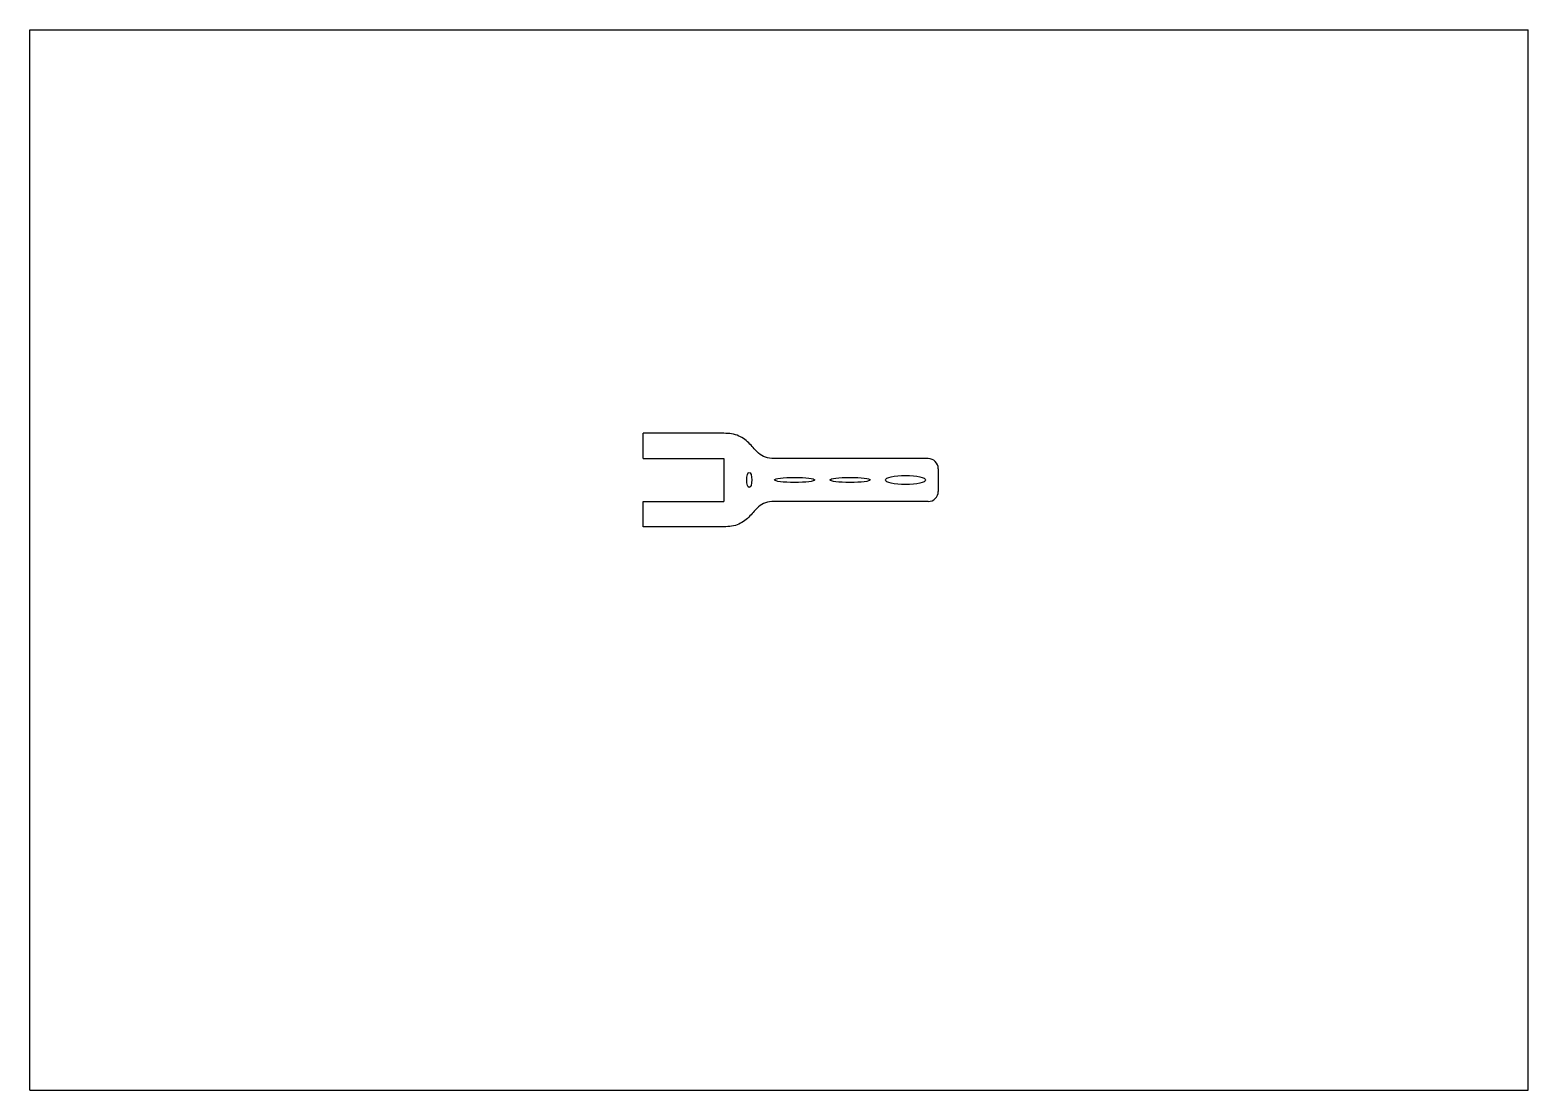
# Model space of a CAD drawing. Header units: inches. Extents: x 0 to 11.7, y 0 to 8.3.
import ezdxf

# ---------------------------------------------------------------- set-up
doc = ezdxf.new("R2010")
doc.units = ezdxf.units.IN
doc.header["$LTSCALE"] = 0.64311
doc.header["$MEASUREMENT"] = 0
doc.layers.get('0').update_dxf_attribs({"linetype": 'CONTINUOUS'})

msp = doc.modelspace()

# ---------------------------------------------------------------- linework, layer by layer
at = {"color": 7, "linetype": 'CONTINUOUS'}
for p, q in [((0, 0), (0, 8.268)), ((0, 8.268), (11.693, 8.268)), ((11.693, 0), (11.693, 8.268)), ((4.787, 4.925), (4.787, 5.122)), ((5.417, 5.122), (4.787, 5.122)), ((4.787, 4.925), (5.417, 4.925)), ((5.417, 4.925), (5.417, 4.59)), ((7.011, 4.925), (5.811, 4.925)), ((7.09, 4.846), (7.09, 4.669)), ((4.787, 4.393), (4.787, 4.59)), ((4.787, 4.59), (5.417, 4.59)), ((7.011, 4.59), (5.811, 4.59)), ((5.417, 4.393), (4.787, 4.393)), ((0, 0), (11.693, 0))]:
    msp.add_line(p, q, dxfattribs=at)
for centre, start, end in [((7.011, 4.846), 0, 90), ((7.011, 4.669), 270, 360)]:
    msp.add_arc(centre, 0.0787, start, end, dxfattribs=at)
for centre, major_axis, ratio in [((5.614, 4.758), (0, 0.0591), 0.333333), ((6.834, 4.758), (0.157, 0), 0.225), ((5.968, 4.758), (0.157, 0), 0.125), ((6.401, 4.758), (0.157, 0), 0.125)]:
    msp.add_ellipse(centre, major_axis=major_axis, ratio=ratio, dxfattribs=at)
for points in [[(5.811, 4.925), (5.757, 4.925), (5.69, 4.951), (5.621, 5.043), (5.534, 5.112), (5.457, 5.122), (5.417, 5.122)], [(5.811, 4.59), (5.757, 4.59), (5.69, 4.564), (5.621, 4.472), (5.534, 4.403), (5.457, 4.393), (5.417, 4.393)]]:
    msp.add_open_spline(points, degree=3, knots=[0, 0, 0, 0, 0.288455, 0.504503, 0.738253, 1, 1, 1, 1], dxfattribs=at)

doc.saveas('drawing.dxf')
